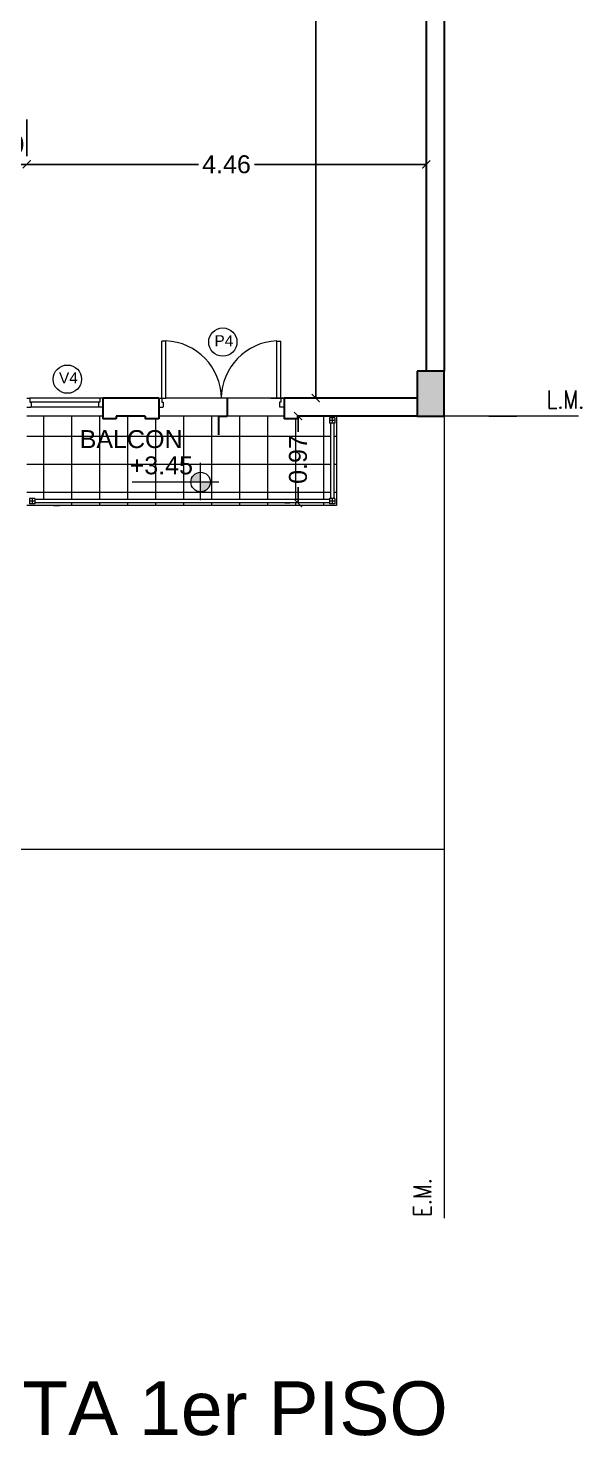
# Model space of a CAD drawing. Header units: millimetres. Extents: x 1578 to 2210, y 899 to 1032.
# Drawn here: x 2099.31 to 2105.49, y 975.29 to 991 of the extents above; entities that cross this region are included whole.
import ezdxf

# ---------------------------------------------------------------- set-up
doc = ezdxf.new("R2010")
doc.units = ezdxf.units.MM
for name, color, linetype, lineweight in [('CARPINTERIA', 7, 'Continuous', 18), ('COTAS', 7, 'Continuous', 15), ('ESTRUCTURA', 3, 'Continuous', 30), ('MUROS', 1, 'Continuous', 30), ('PISOS', 9, 'Continuous', 9), ('SANITARIOS', 7, 'Continuous', 20), ('TRAMAS', 7, 'Continuous', 15), ('UMBRALES', 7, 'Continuous', 18)]:
    doc.layers.add(name, color=color, linetype=linetype, lineweight=lineweight)
doc.styles.add('ROMANS', font='romans', dxfattribs={"height": 0.06})
doc.styles.add('STYLE1', font='ARIAL.TTF')
doc.dimstyles.get("Standard").update_dxf_attribs({"dimscale": 0, "dimtxt": 0.2, "dimasz": 0.09, "dimexe": 0.09, "dimexo": 0.5, "dimgap": 0.05, "dimtad": 0, "dimzin": 0, "dimdsep": 46, "dimtxsty": 'STYLE1', "dimblk1": 'ARCHTICK', "dimblk2": 'ARCHTICK', "dimsah": 1, "dimcen": 0, "dimadec": 0, "dimazin": 0, "dimtfac": 1, "dimtofl": 0, "dimtmove": 2, "dimatfit": 3, "dimldrblk": 'ARCHTICK', "dimfxl": 1, "dimtolj": 1, "dimtzin": 0, "dimarcsym": 0})

# ---------------------------------------------------------------- blocks, each defined once
blk = doc.blocks.new('_ARCHTICK')
at = {"color": 0, "linetype": 'ByBlock', "const_width": 0.15}
blk.add_lwpolyline([(-0.5, -0.5), (0.5, 0.5)], dxfattribs=at)
blk = doc.blocks.new('*D365')
at = {"layer": 'COTAS', "color": 0, "lineweight": -2}
for p, q in [((2098.69, 989.981), (2098.69, 989.571)), ((2099.29, 989.981), (2099.29, 989.571)), ((2098.69, 989.481), (2099.29, 989.481))]:
    blk.add_line(p, q, dxfattribs=at)
at = {"layer": 'DEFPOINTS', "color": 0}
for p in [(2098.69, 989.481), (2099.29, 989.481), (2099.29, 989.481)]:
    blk.add_point(p, dxfattribs=at)
at = {"layer": 'COTAS', "color": 0, "lineweight": -2, "xscale": 0.09, "yscale": 0.09, "zscale": 0.09, "rotation": 180}
blk.add_blockref('_ARCHTICK', (2098.69, 989.481), dxfattribs=at)
at = {"layer": 'COTAS', "color": 0, "lineweight": -2, "xscale": 0.09, "yscale": 0.09, "zscale": 0.09}
blk.add_blockref('_ARCHTICK', (2099.29, 989.481), dxfattribs=at)
at = {"layer": 'COTAS', "color": 0, "insert": (2098.99, 989.703), "char_height": 0.2, "attachment_point": 5, "style": 'STYLE1'}
blk.add_mtext('\\A1;0.60', dxfattribs=at)
blk = doc.blocks.new('*D366')
at = {"layer": 'COTAS', "color": 0, "lineweight": -2}
for p, q in [((2099.29, 989.891), (2099.29, 989.571)), ((2103.75, 989.891), (2103.75, 989.571)), ((2099.29, 989.481), (2101.207, 989.481)), ((2103.75, 989.481), (2101.834, 989.481))]:
    blk.add_line(p, q, dxfattribs=at)
at = {"layer": 'DEFPOINTS', "color": 0}
for p in [(2103.75, 989.481), (2099.29, 989.391), (2103.75, 989.391)]:
    blk.add_point(p, dxfattribs=at)
at = {"layer": 'COTAS', "color": 0, "lineweight": -2, "xscale": 0.09, "yscale": 0.09, "zscale": 0.09, "rotation": 180}
blk.add_blockref('_ARCHTICK', (2099.29, 989.481), dxfattribs=at)
at = {"layer": 'COTAS', "color": 0, "lineweight": -2, "xscale": 0.09, "yscale": 0.09, "zscale": 0.09}
blk.add_blockref('_ARCHTICK', (2103.75, 989.481), dxfattribs=at)
at = {"layer": 'COTAS', "color": 0, "insert": (2101.52, 989.481), "char_height": 0.2, "attachment_point": 5, "style": 'STYLE1'}
blk.add_mtext('\\A1;4.46', dxfattribs=at)
blk = doc.blocks.new('*D391')
at = {"layer": 'COTAS', "color": 0, "lineweight": -2}
for p, q in [((2102.319, 986.671), (2102.319, 986.495)), ((2102.813, 986.671), (2102.409, 986.671)), ((2102.319, 985.701), (2102.319, 985.876)), ((2102.17, 985.701), (2102.229, 985.701))]:
    blk.add_line(p, q, dxfattribs=at)
at = {"layer": 'DEFPOINTS', "color": 0}
for p in [(2102.313, 986.671), (2102.319, 986.671), (2102.67, 985.701)]:
    blk.add_point(p, dxfattribs=at)
at = {"layer": 'COTAS', "color": 0, "lineweight": -2, "xscale": 0.09, "yscale": 0.09, "zscale": 0.09}
for p, rotation in [((2102.319, 986.671), 90), ((2102.319, 985.701), 270)]:
    blk.add_blockref('_ARCHTICK', p, dxfattribs=dict(at, rotation=rotation))
at = {"layer": 'COTAS', "color": 0, "insert": (2102.319, 986.186), "char_height": 0.2, "attachment_point": 5, "rotation": 90, "style": 'STYLE1'}
blk.add_mtext('\\A1;0.97', dxfattribs=at)
blk = doc.blocks.new('*D392')
at = {"layer": 'COTAS', "color": 0, "lineweight": -2}
for p, q in [((2102.516, 997.064), (2102.516, 992.345)), ((2102.982, 997.064), (2102.606, 997.064)), ((2102.516, 986.871), (2102.516, 991.589)), ((2102.016, 986.871), (2102.426, 986.871))]:
    blk.add_line(p, q, dxfattribs=at)
at = {"layer": 'DEFPOINTS', "color": 0}
for p in [(2102.482, 997.064), (2102.516, 997.064), (2102.516, 986.871)]:
    blk.add_point(p, dxfattribs=at)
at = {"layer": 'COTAS', "color": 0, "lineweight": -2, "xscale": 0.09, "yscale": 0.09, "zscale": 0.09}
for p, rotation in [((2102.516, 997.064), 90), ((2102.516, 986.871), 270)]:
    blk.add_blockref('_ARCHTICK', p, dxfattribs=dict(at, rotation=rotation))
at = {"layer": 'COTAS', "color": 0, "insert": (2102.516, 991.967), "char_height": 0.2, "attachment_point": 5, "rotation": 90, "style": 'STYLE1'}
blk.add_mtext('\\A1;10.19', dxfattribs=at)

msp = doc.modelspace()

# ---------------------------------------------------------------- hatches: boundary and pattern name
at = {"layer": 'COTAS', "ltscale": 0.1}
h = msp.add_hatch(color=256, dxfattribs=at)
h.paths.add_polyline_path([(2101.231, 985.935), (2101.34, 985.935, -0.414214), (2101.231, 985.826)])
h.paths.add_polyline_path([(2101.231, 986.043), (2101.231, 985.935), (2101.122, 985.935, -0.414214)])
at = {"layer": 'PISOS', "ltscale": 0.05}
h = msp.add_hatch(color=256, dxfattribs=at)
h.paths.add_polyline_path([(2103.65, 986.671), (2103.95, 986.671), (2103.95, 987.171), (2103.65, 987.171)])
h.paths.add_polyline_path([(2096.775, 986.671), (2097.075, 986.671), (2097.075, 987.171), (2097.025, 987.171), (2096.775, 987.171)])
h.paths.add_polyline_path([(2092.73, 986.971), (2092.73, 986.671), (2093.23, 986.671), (2093.23, 986.971)])
h.paths.add_polyline_path([(2090.425, 987.071, 1), (2090.175, 987.071, 1)])
h.paths.add_polyline_path([(2089.9, 989.501), (2090.2, 989.501), (2090.2, 990.001), (2089.9, 990.001)])
h.paths.add_polyline_path([(2090.4, 991.281), (2090.4, 991.581), (2089.9, 991.581), (2089.9, 991.281)])
h.paths.add_polyline_path([(2089.9, 997.114), (2089.9, 996.814), (2090.4, 996.814), (2090.4, 997.114)])
h.paths.add_polyline_path([(2097.075, 994.764), (2096.775, 994.764), (2096.775, 994.264), (2097.075, 994.264)])
h.paths.add_polyline_path([(2096.775, 997.214), (2096.775, 996.714), (2097.075, 996.714), (2097.075, 997.214)])
h.paths.add_polyline_path([(2096.775, 991.181), (2097.075, 991.181), (2097.075, 991.681), (2096.775, 991.681)])
h.paths.add_polyline_path([(2103.65, 996.714), (2103.95, 996.714), (2103.95, 997.214), (2103.65, 997.214)])
h.paths.add_polyline_path([(2103.65, 1002.381), (2103.95, 1002.381), (2103.95, 1002.881), (2103.65, 1002.881)])
h.paths.add_polyline_path([(2103.65, 1006.331), (2103.95, 1006.331), (2103.95, 1006.831), (2103.65, 1006.831)])
h.paths.add_polyline_path([(2096.775, 1006.331), (2097.075, 1006.331), (2097.075, 1006.831), (2096.775, 1006.831)])
h.paths.add_polyline_path([(2090.4, 1006.831), (2089.9, 1006.831), (2089.9, 1006.531), (2090.4, 1006.531)])

# ---------------------------------------------------------------- linework, layer by layer
at = {"layer": 'CARPINTERIA'}
for p, q in [((2100.798, 986.871), (2100.798, 987.509)), ((2100.843, 987.509), (2100.798, 987.509)), ((2100.843, 986.871), (2100.843, 987.509)), ((2102.083, 986.871), (2102.083, 987.509)), ((2102.083, 987.509), (2102.128, 987.509)), ((2102.128, 986.871), (2102.128, 987.509)), ((2099.29, 986.871), (2099.325, 986.871)), ((2099.29, 986.771), (2099.335, 986.771)), ((2100.105, 986.871), (2099.325, 986.871)), ((2099.325, 986.871), (2099.325, 986.826)), ((2099.325, 986.826), (2099.34, 986.826)), ((2100.095, 986.771), (2099.335, 986.771)), ((2099.34, 986.826), (2099.34, 986.776)), ((2100.09, 986.826), (2099.34, 986.826)), ((2100.09, 986.826), (2100.09, 986.776)), ((2100.105, 986.826), (2100.09, 986.826)), ((2100.14, 986.771), (2100.095, 986.771)), ((2100.105, 986.871), (2100.105, 986.826)), ((2100.14, 986.871), (2100.105, 986.871)), ((2100.14, 986.871), (2100.14, 986.771)), ((2100.763, 986.871), (2100.798, 986.871)), ((2100.763, 986.871), (2100.763, 986.771)), ((2100.763, 986.771), (2100.808, 986.771)), ((2100.798, 986.871), (2100.798, 986.826)), ((2100.798, 986.871), (2100.843, 986.871)), ((2100.798, 986.826), (2100.813, 986.826)), ((2100.813, 986.826), (2100.813, 986.776)), ((2102.128, 986.871), (2102.083, 986.871)), ((2102.113, 986.826), (2102.113, 986.776)), ((2102.128, 986.826), (2102.113, 986.826)), ((2102.163, 986.771), (2102.118, 986.771)), ((2102.163, 986.871), (2102.128, 986.871)), ((2102.128, 986.871), (2102.128, 986.826)), ((2102.163, 986.871), (2102.163, 986.771))]:
    msp.add_line(p, q, dxfattribs=at)
for centre, radius, start, end in [((2100.82, 986.867), 0.643, 0.3358, 87.9932), ((2102.105, 986.867), 0.643, 92.0068, 179.6642), ((2099.335, 986.776), 0.005, 270, 0), ((2100.095, 986.776), 0.005, 180, 270), ((2100.808, 986.776), 0.005, 270, 0), ((2102.118, 986.776), 0.005, 180, 270)]:
    msp.add_arc(centre, radius, start, end, dxfattribs=at)
at = {"layer": 'COTAS', "ltscale": 0.05}
for p, q in [((2104.45, 986.671), (2104.761, 986.671)), ((2099.59, 985.671), (2099.654, 985.671)), ((2099.59, 985.671), (2099.654, 985.671))]:
    msp.add_line(p, q, dxfattribs=at)
at = {"layer": 'COTAS', "ltscale": 0.1}
for p, q in [((2101.231, 985.731), (2101.231, 986.15)), ((2101.434, 985.935), (2100.468, 985.935))]:
    msp.add_line(p, q, dxfattribs=at)
at = {"layer": 'COTAS'}
for centre in [(2101.479, 987.497), (2099.743, 987.083)]:
    msp.add_circle(centre, 0.158, dxfattribs=at)
at = {"layer": 'COTAS', "ltscale": 0.1}
msp.add_circle((2101.231, 985.935), 0.109, dxfattribs=at)
at = {"layer": 'ESTRUCTURA', "ltscale": 0.05}
for p, q in [((2103.95, 987.171), (2103.65, 987.171)), ((2103.65, 987.171), (2103.65, 986.671)), ((2103.95, 986.671), (2103.95, 987.171)), ((2103.65, 986.671), (2103.95, 986.671))]:
    msp.add_line(p, q, dxfattribs=at)
at = {"layer": 'MUROS'}
for p, q in [((2103.75, 991.181), (2103.75, 987.171)), ((2103.95, 991.181), (2103.95, 987.171)), ((2100.14, 986.871), (2100.14, 986.641)), ((2100.763, 986.871), (2100.14, 986.871)), ((2100.763, 986.871), (2100.763, 986.641)), ((2101.529, 986.871), (2101.529, 986.666)), ((2103.65, 986.871), (2102.163, 986.871)), ((2102.163, 986.871), (2102.163, 986.641)), ((2100.29, 986.641), (2100.14, 986.641)), ((2100.29, 986.671), (2100.29, 986.641)), ((2100.613, 986.671), (2100.29, 986.671)), ((2100.613, 986.671), (2100.613, 986.641)), ((2100.763, 986.641), (2100.613, 986.641)), ((2101.529, 986.666), (2101.429, 986.666)), ((2101.429, 986.666), (2101.429, 986.461)), ((2102.313, 986.641), (2102.163, 986.641)), ((2103.65, 986.671), (2102.313, 986.671)), ((2102.313, 986.671), (2102.313, 986.641))]:
    msp.add_line(p, q, dxfattribs=at)
at = {"layer": 'PISOS', "ltscale": 0.05}
for p, q in [((2099.482, 985.741), (2099.482, 986.671)), ((2099.795, 985.741), (2099.795, 986.671)), ((2100.107, 985.741), (2100.107, 986.671)), ((2100.42, 985.741), (2100.42, 986.671)), ((2100.732, 985.741), (2100.732, 986.641)), ((2101.045, 985.741), (2101.045, 986.671)), ((2101.357, 985.741), (2101.357, 986.671)), ((2101.67, 985.741), (2101.67, 986.671)), ((2101.982, 985.741), (2101.982, 986.671)), ((2102.295, 985.741), (2102.295, 986.641)), ((2102.607, 985.741), (2102.607, 986.671)), ((2102.68, 986.443), (2099.29, 986.443)), ((2102.75, 986.443), (2102.72, 986.443)), ((2102.68, 986.131), (2099.29, 986.131)), ((2102.75, 986.131), (2102.72, 986.131)), ((2102.68, 985.818), (2099.29, 985.818)), ((2102.75, 985.818), (2102.72, 985.818)), ((2099.795, 985.671), (2099.795, 985.701)), ((2100.107, 985.671), (2100.107, 985.701)), ((2100.42, 985.671), (2100.42, 985.701)), ((2100.732, 985.671), (2100.732, 985.701)), ((2101.045, 985.671), (2101.045, 985.701)), ((2101.357, 985.671), (2101.357, 985.701)), ((2101.67, 985.671), (2101.67, 985.701)), ((2101.982, 985.671), (2101.982, 985.701)), ((2102.295, 985.671), (2102.295, 985.701)), ((2102.607, 985.671), (2102.607, 985.701))]:
    msp.add_line(p, q, dxfattribs=at)
at = {"layer": 'SANITARIOS'}
for p, q in [((2102.73, 986.651), (2102.67, 986.651)), ((2102.67, 986.651), (2102.67, 986.591)), ((2102.73, 986.621), (2102.67, 986.621)), ((2102.73, 986.591), (2102.67, 986.591)), ((2102.68, 986.591), (2102.68, 985.751)), ((2102.7, 986.651), (2102.7, 986.591)), ((2102.72, 986.591), (2102.72, 985.751)), ((2102.73, 986.651), (2102.73, 986.591)), ((2099.32, 985.751), (2099.32, 985.691)), ((2099.38, 985.751), (2099.32, 985.751)), ((2099.38, 985.721), (2099.32, 985.721)), ((2099.38, 985.691), (2099.32, 985.691)), ((2099.35, 985.751), (2099.35, 985.691)), ((2099.38, 985.751), (2099.38, 985.691)), ((2102.67, 985.741), (2099.38, 985.741)), ((2102.67, 985.701), (2099.38, 985.701)), ((2102.67, 985.751), (2102.67, 985.691)), ((2102.73, 985.751), (2102.67, 985.751)), ((2102.73, 985.721), (2102.67, 985.721)), ((2102.73, 985.691), (2102.67, 985.691)), ((2102.7, 985.751), (2102.7, 985.691)), ((2102.73, 985.751), (2102.73, 985.691))]:
    msp.add_line(p, q, dxfattribs=at)
at = {"layer": 'TRAMAS', "ltscale": 0.1}
msp.add_line((2102.083, 986.871), (2100.843, 986.871), dxfattribs=at)
at = {"layer": 'TRAMAS'}
for p, q in [((2103.95, 986.671), (2103.95, 977.718)), ((2103.95, 981.831), (2091.53, 981.831))]:
    msp.add_line(p, q, dxfattribs=at)
at = {"layer": 'UMBRALES'}
for p, q in [((2100.14, 986.671), (2099.29, 986.671)), ((2102.163, 986.671), (2100.763, 986.671)), ((2102.75, 986.671), (2102.75, 985.671)), ((2105.45, 986.671), (2103.95, 986.671)), ((2102.75, 985.671), (2099.29, 985.671))]:
    msp.add_line(p, q, dxfattribs=at)

# ---------------------------------------------------------------- texts
at = {"layer": 'COTAS', "style": 'STYLE1'}
for s, height, p in [('P4', 0.1231, (2101.386, 987.451)), ('V4', 0.1231, (2099.65, 987.036)), ('BALCON', 0.2, (2099.881, 986.314)), ('+3.45', 0.2, (2100.439, 986.021))]:
    msp.add_text(s, height=height, dxfattribs=at).set_placement(p)
at = {"layer": 'COTAS', "style": 'ROMANS', "width": 0.8}
msp.add_text('L.M.', height=0.2, dxfattribs=at).set_placement((2105.097, 986.756))
msp.add_text('E.M.', height=0.2, rotation=90, dxfattribs=at).set_placement((2103.807, 977.731))
at = {"layer": 'MUROS', "color": 0, "style": 'STYLE1'}
msp.add_text('PLANTA 1er PISO', height=0.6, dxfattribs=at).set_placement((2097.051, 975.295))

# ---------------------------------------------------------------- dimensions: what is measured, and where the dimension line sits
at = {"layer": 'COTAS'}
for base, p1, p2, picture, middle in [((2102.516, 997.064), (2102.516, 986.871), (2102.482, 997.064), '*D392', (2102.516, 991.967)), ((2102.319, 986.671), (2102.67, 985.701), (2102.313, 986.671), '*D391', (2102.319, 986.186))]:
    dim = msp.add_linear_dim(base=base, p1=p1, p2=p2, angle=90, dimstyle='Standard', override={"dimscale": 1}, dxfattribs=at)
    dim.commit()
    dim.dimension.update_dxf_attribs({"geometry": picture, "text_midpoint": middle})
dim = msp.add_linear_dim(base=(2099.29, 989.481), p1=(2098.69, 989.481), p2=(2099.29, 989.481), dimstyle='Standard', override={"dimscale": 1}, dxfattribs=at)
dim.commit()
dim.dimension.update_dxf_attribs({"geometry": '*D365', "text_midpoint": (2098.99, 989.703), "dimtype": 160})
dim = msp.add_linear_dim(base=(2103.75, 989.481), p1=(2099.29, 989.391), p2=(2103.75, 989.391), dimstyle='Standard', override={"dimscale": 1}, dxfattribs=at)
dim.commit()
dim.dimension.update_dxf_attribs({"geometry": '*D366', "text_midpoint": (2101.52, 989.481)})

doc.saveas('drawing.dxf')
